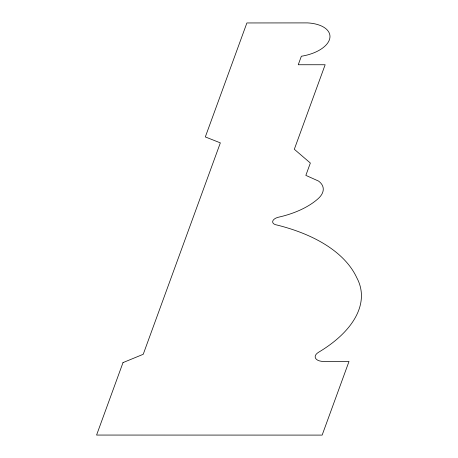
<?xml version="1.0" encoding="UTF-8"?>
<svg xmlns="http://www.w3.org/2000/svg" width="458" height="458" viewBox="0 0 458 458"><rect width="100%" height="100%" fill="white"/><g stroke="black" fill="none" stroke-linecap="round" stroke-linejoin="round"><path stroke-width="0.69" d="M123.007 362.604L96.581 435.06L322.151 435.1L349.007 361.459L324.041 361.454A10.803 5.645 -8.4 0 1 315.556 358.305A10.803 5.645 -8.4 0 1 318.774 352.15A134.28 70.16 -8.4 0 0 356.776 277.731A192.915 100.8 -8.4 0 0 277.193 225.078A7.843 4.099 -8.4 0 1 272.728 221.168A7.843 4.099 -8.4 0 1 279.477 216.977A64.687 33.8 -8.4 0 0 318.539 198.303A30.434 15.904 -8.4 0 0 318.459 181.024L305.852 175.38L310.352 163.037L294.322 149.279L325.151 64.75L298.255 64.744L301.358 56.237A31.768 16.597 -8.4 0 0 329.823 38.214A31.768 16.597 -8.4 0 0 307.558 22.9L246.891 22.957L205.321 136.931L220.344 142.873L143.228 354.297L123.007 362.604"/></g></svg>
